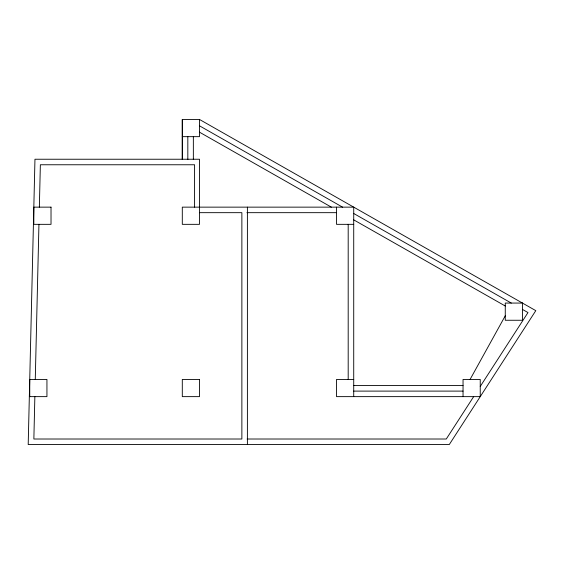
<?xml version="1.0" encoding="UTF-8"?>
<svg xmlns="http://www.w3.org/2000/svg" width="564" height="564" viewBox="0 0 564 564"><rect width="100%" height="100%" fill="white"/><g stroke="black" fill="none" stroke-linecap="round" stroke-linejoin="round"><path stroke-width="0.85" d="M182.299 159.013L182.299 119.462L199.494 119.462L535.8 310.651L449.289 444.538L28.2 444.538L34.961 159.238L199.494 159.238L199.494 224.338L182.299 224.338L182.299 207.143L353.72 207.143L353.72 396.633M34.862 396.633L33.861 439.011L241.871 439.011L241.871 212.67L199.494 212.67M35.271 379.438L38.944 224.338M39.353 207.143L40.361 164.766L194.587 164.766L194.587 207.143M470.08 379.438L505.266 315.791M473.661 396.633L446.279 439.011L247.117 439.011M480.239 386.453L527.982 312.562L522.461 309.424M182.299 136.657L199.494 136.657L199.494 119.462M246.933 212.67L336.525 212.67M353.72 224.338L336.525 224.338L336.525 207.143M353.72 379.438L336.525 379.438L336.525 396.633L480.239 396.633L480.239 379.438L463.044 379.438L463.044 396.633M353.72 385.579L463.044 385.579M353.72 391.106L463.044 391.106M29.335 396.633L46.939 396.633L46.939 379.438L29.744 379.438L29.744 396.633M199.494 125.821L342.538 207.143M353.72 213.495L511.28 303.065M199.494 132.18L331.357 207.143M353.72 219.854L505.266 306.005M348.192 224.338L348.192 379.438M247.399 207.143L247.399 444.538M193.353 136.657L193.353 159.57M187.826 136.657L187.826 159.57M182.299 119.462L182.299 159.57M51.021 207.143L33.826 207.143L33.826 224.338L51.021 224.338L51.021 207.143M522.461 303.065L505.266 303.065L505.266 320.26L522.461 320.26L522.461 303.065M199.494 379.438L182.299 379.438L182.299 396.633L199.494 396.633L199.494 379.438"/></g></svg>
